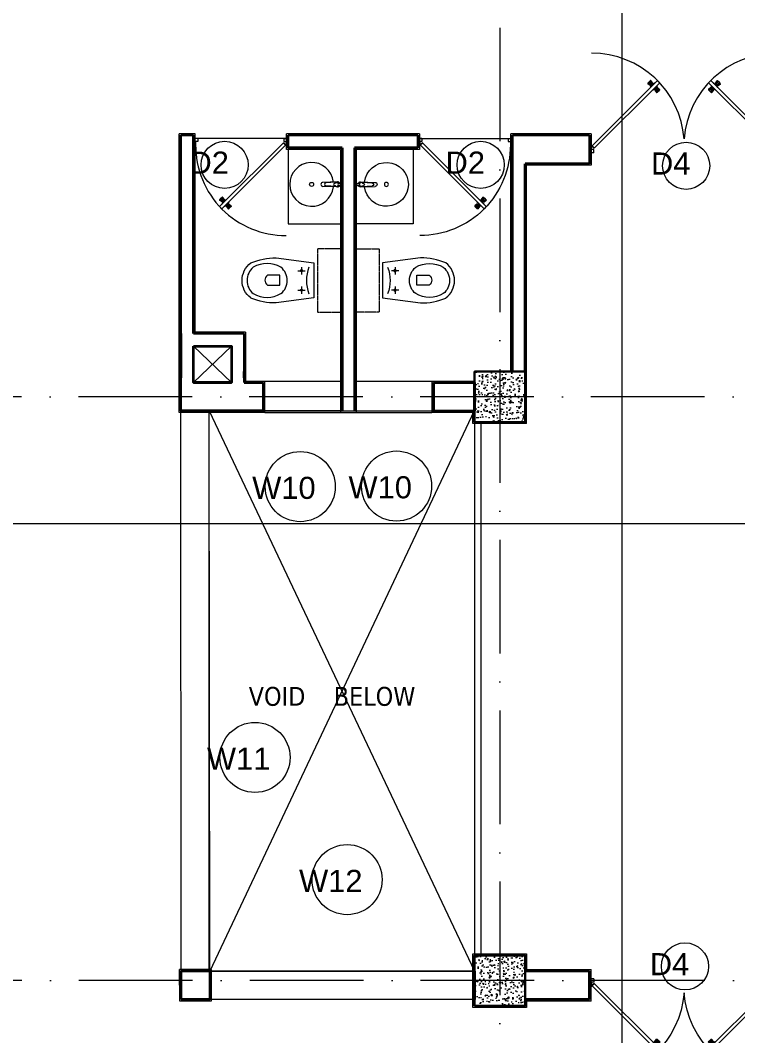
# Model space of a CAD drawing. Header units: inches. Extents: x 10755 to 33653, y -10992 to 10708.
# Drawn here: x 17007 to 17234.3, y 6649.4 to 6971.1 of the extents above; entities that cross this region are included whole.
import ezdxf

# ---------------------------------------------------------------- set-up
doc = ezdxf.new("R2010")
doc.units = ezdxf.units.IN
doc.header["$MEASUREMENT"] = 0
doc.linetypes.add('ACAD_ISO10W100', pattern=[18, 12, -3, 0, -3])
doc.linetypes.add('SA-WC-P$0$HIDDEN', pattern=[2.25, 1.5, -0.75])
for name, color, linetype, lineweight in [('centerline', 9, 'ACAD_ISO10W100', 5), ('col', 1, 'Continuous', 30), ('dim', 6, 'Continuous', 13), ('dimension inter - 8', 6, 'Continuous', 13), ('DIMINSION', 5, 'Continuous', 15), ('door', 15, 'Continuous', 18), ('hatch 2', 8, 'Continuous', 13), ('hatch- rcc', 252, 'Continuous', 5), ('hatch1', 9, 'Continuous', 5), ('L1 furnitures', 252, 'Continuous', 9), ('PLASTER', 50, 'Continuous', 9), ('PUERTAS', 7, 'Continuous', 0), ('railing', 33, 'Continuous', 15), ('SECTION LINE1', 6, 'Continuous', 18), ('sill line', 21, 'Continuous', 20), ('title text 1', 113, 'Continuous', 25), ('wall', 1, 'Continuous', 35)]:
    doc.layers.add(name, color=color, linetype=linetype, lineweight=lineweight)
doc.layers.get('dimension inter - 8').off()
doc.layers.get('DIMINSION').off()
doc.styles.add('Prajwal', font='stylu.ttf', dxfattribs={"height": 9})
doc.styles.get("Standard").update_dxf_attribs({"font": 'arial.ttf'})
doc.dimstyles.new('S8', dxfattribs={"dimscale": 8, "dimtxt": 1, "dimasz": 0.5, "dimexe": 0.5, "dimexo": 0.5, "dimgap": 0.25, "dimtad": 1, "dimzin": 3, "dimdsep": 46, "dimlunit": 4, "dimtxsty": 'Standard', "dimblk": 'ARCHTICK', "dimcen": 0, "dimclrd": 256, "dimclre": 256, "dimclrt": 6, "dimadec": 0, "dimazin": 0, "dimtfac": 0.5, "dimtix": 1, "dimtmove": 1, "dimatfit": 3, "dimfxl": 0.5, "dimfxlon": 1, "dimfrac": 1, "dimtolj": 1, "dimtzin": 0, "dimarcsym": 1})

# ---------------------------------------------------------------- blocks, each defined once
blk = doc.blocks.new('EWEWRTT')
at = {"layer": 'centerline', "ltscale": 3}
for p, q in [((176494.85, -3623.75), (176494.85, -4988.85)), ((176830.19, -4119.4), (176184.84, -4119.4)), ((176830.31, -4304.4), (176184.95, -4304.4))]:
    blk.add_line(p, q, dxfattribs=at)
blk = doc.blocks.new('WEQQWQW')
at = {"layer": 'SECTION LINE1', "linetype": 'Continuous', "ltscale": 30}
blk.add_line((177367.99, -4560.95), (177367.99, -3517.55), dxfattribs=at)
blk = doc.blocks.new('ERWEWRTRT')
at = {"layer": 'SECTION LINE1', "linetype": 'Continuous', "ltscale": 30}
blk.add_line((176971.92, -4159.5), (177670.83, -4159.5), dxfattribs=at)
blk = doc.blocks.new('ETERWEWE')
at = {"layer": 'hatch- rcc', "linetype": 'Continuous', "ltscale": 30}
h = blk.add_hatch(dxfattribs=at)
h.set_pattern_fill('AR-CONC', color=256, scale=0.5, style=0)
h.set_pattern_definition([(50, (0, 0), (3.586300913, -0.313760675), [0.375, -4.125]), (355, (0, 0), (-0.69375667, 3.76096067), [0.3, -3.3]), (100.4514445, (0.299, -0.026), (2.89254423, 3.447199955), [0.31870096, -3.50571056]), (46.1842, (0, 1), (5.33620665, -0.8275964), [0.5625, -6.1875]), (96.6356355, (0.4447, 0.931), (4.67330973, 4.870593), [0.47805171, -5.2585688]), (351.184164, (0, 1), (4.67330973, 4.870593), [0.45, -4.95]), (21, (0.5, 0.75), (2.98453526, -2.013094453), [0.375, -4.125]), (326, (0.5, 0.75), (1.21657666, 3.625750225), [0.3, -3.3]), (71.4514447, (0.7487, 0.5822), (4.20111188, 1.612655764), [0.31870095, -3.50571056]), (37.5, (0, 0), (0.060799277, 1.664469269), [0, -3.26, 0, -3.35, 0, -3.3125]), (7.5, (0, 0), (1.315347687, 1.97205856), [0, -1.91, 0, -3.185, 0, -1.2625]), (327.5, (-1.115, 0), (2.669112181, -0.112774359), [0, -1.25, 0, -3.9, 0, -5.175]), (317.5, (-1.615, 0), (2.915930847, 0.50052491), [0, -1.625, 0, -2.59, 0, -3.675])])
h.paths.add_polyline_path([(159423.23, -3794.58), (159439.23, -3794.58), (159439.23, -3778.58), (159423.23, -3778.58)])
at = {"layer": 'col', "linetype": 'Continuous', "ltscale": 30}
blk.add_lwpolyline([(159423.23, -3794.58), (159423.23, -3778.58), (159439.23, -3778.58), (159439.23, -3794.58), (159423.23, -3794.58)], dxfattribs=at)
blk = doc.blocks.new('wewerrr')
at = {"layer": 'DIMINSION', "linetype": 'Continuous'}
for p in [(17063.62, -332.81), (17063.62, -332.81), (17063.62, -517.81), (17063.62, -517.81)]:
    blk.add_blockref('ETERWEWE', p, dxfattribs=at)
blk = doc.blocks.new('AEYRRR')
at = {"layer": 'door', "color": 2}
for p, q in [((190590.62, 10549.99), (190611.32, 10570.69)), ((190612.02, 10569.98), (190591.28, 10549.24)), ((190608.56, 10570.15), (190608.54, 10570.16)), ((190612.02, 10569.98), (190611.32, 10570.69)), ((190627.5, 10569.98), (190628.2, 10570.69)), ((190627.5, 10569.98), (190648.25, 10549.24)), ((190648.9, 10549.99), (190628.2, 10570.69)), ((190630.97, 10570.15), (190630.98, 10570.16)), ((190611.49, 10567.22), (190611.5, 10567.21)), ((190628.04, 10567.22), (190628.03, 10567.21)), ((190589.76, 10549.88), (190589.76, 10547.83)), ((190590.38, 10549.88), (190589.76, 10549.88)), ((190590.38, 10549.13), (190590.38, 10549.92)), ((190590.45, 10549.13), (190590.45, 10549.89)), ((190591.11, 10549.4), (190590.57, 10549.94)), ((190591.16, 10549.45), (190590.6, 10550.01)), ((190648.37, 10549.45), (190648.93, 10550.01)), ((190648.42, 10549.4), (190648.96, 10549.94)), ((190649.08, 10549.13), (190649.08, 10549.89)), ((190649.15, 10549.13), (190649.15, 10549.92)), ((190649.15, 10549.88), (190649.76, 10549.88)), ((190649.76, 10549.88), (190649.76, 10547.83)), ((190591.13, 10547.83), (190589.76, 10547.83)), ((190590.45, 10549.13), (190590.38, 10549.13)), ((190590.45, 10548.86), (190590.45, 10549.13)), ((190591.13, 10548.86), (190590.45, 10548.86)), ((190591.16, 10549.45), (190591.11, 10549.4)), ((190591.28, 10549.24), (190591.11, 10549.4)), ((190591.13, 10547.83), (190591.13, 10548.86)), ((190648.25, 10549.24), (190648.42, 10549.4)), ((190648.37, 10549.45), (190648.42, 10549.4)), ((190648.4, 10547.83), (190648.4, 10548.86)), ((190648.4, 10548.86), (190649.08, 10548.86)), ((190648.4, 10547.83), (190649.76, 10547.83)), ((190649.08, 10548.86), (190649.08, 10549.13)), ((190649.08, 10549.13), (190649.15, 10549.13))]:
    blk.add_line(p, q, dxfattribs=at)
at = {"layer": 'door', "color": 8}
for p, q in [((190609.05, 10569.15), (190608.26, 10569.78)), ((190609.1, 10569.19), (190608.3, 10569.84)), ((190609.2, 10569.29), (190608.43, 10569.96)), ((190608.67, 10570.29), (190608.54, 10570.16)), ((190609.32, 10569.4), (190608.57, 10570.11)), ((190608.67, 10570.29), (190608.8, 10570.42)), ((190608.81, 10570.4), (190608.8, 10570.42)), ((190609.55, 10569.64), (190608.85, 10570.39)), ((190609.67, 10569.76), (190609, 10570.53)), ((190609.77, 10569.86), (190609.12, 10570.66)), ((190609.16, 10568.62), (190609.44, 10569.06)), ((190609.81, 10569.91), (190609.18, 10570.7)), ((190609.38, 10569.17), (190609.28, 10569.26)), ((190609.4, 10569.19), (190609.3, 10569.28)), ((190609.34, 10568.8), (190609.51, 10569.12)), ((190609.44, 10569.23), (190609.35, 10569.33)), ((190609.51, 10569.3), (190609.41, 10569.39)), ((190609.53, 10568.99), (190609.58, 10569.19)), ((190609.66, 10569.45), (190609.57, 10569.55)), ((190609.73, 10569.52), (190609.63, 10569.61)), ((190609.69, 10569.15), (190609.65, 10569.27)), ((190609.77, 10569.56), (190609.68, 10569.66)), ((190609.81, 10569.27), (190609.69, 10569.31)), ((190609.79, 10569.58), (190609.7, 10569.68)), ((190609.97, 10569.43), (190609.77, 10569.38)), ((190610.16, 10569.62), (190609.84, 10569.45)), ((190610.34, 10569.8), (190609.9, 10569.52)), ((190611.14, 10569), (190610.86, 10568.57)), ((190628.39, 10569), (190628.67, 10568.57)), ((190629.19, 10569.8), (190629.62, 10569.52)), ((190629.37, 10569.62), (190629.69, 10569.45)), ((190629.56, 10569.43), (190629.76, 10569.38)), ((190629.71, 10569.91), (190630.35, 10570.7)), ((190629.71, 10569.27), (190629.84, 10569.31)), ((190629.73, 10569.58), (190629.83, 10569.68)), ((190629.76, 10569.86), (190630.41, 10570.66)), ((190629.76, 10569.56), (190629.85, 10569.66)), ((190629.8, 10569.52), (190629.89, 10569.61)), ((190629.84, 10569.15), (190629.87, 10569.27)), ((190629.85, 10569.76), (190630.53, 10570.53)), ((190629.87, 10569.45), (190629.96, 10569.55)), ((190630, 10568.99), (190629.95, 10569.19)), ((190629.97, 10569.64), (190630.68, 10570.39)), ((190630.02, 10569.3), (190630.11, 10569.39)), ((190630.19, 10568.8), (190630.02, 10569.12)), ((190630.09, 10569.23), (190630.18, 10569.33)), ((190630.37, 10568.62), (190630.09, 10569.06)), ((190630.13, 10569.19), (190630.22, 10569.28)), ((190630.15, 10569.17), (190630.25, 10569.26)), ((190630.21, 10569.4), (190630.96, 10570.11)), ((190630.33, 10569.29), (190631.1, 10569.96)), ((190630.42, 10569.19), (190631.23, 10569.84)), ((190630.48, 10569.15), (190631.27, 10569.78)), ((190630.71, 10570.4), (190630.73, 10570.42)), ((190630.86, 10570.29), (190630.73, 10570.42)), ((190630.86, 10570.29), (190630.98, 10570.16)), ((190609.96, 10567.82), (190610.39, 10568.1)), ((190610.14, 10568), (190610.46, 10568.17)), ((190610.33, 10568.19), (190610.53, 10568.24)), ((190610.48, 10568.35), (190610.61, 10568.32)), ((190610.48, 10567.71), (190611.12, 10566.92)), ((190610.51, 10568.04), (190610.6, 10567.94)), ((190610.53, 10568.06), (190610.62, 10567.96)), ((190610.53, 10567.76), (190611.18, 10566.96)), ((190610.57, 10568.1), (190610.67, 10568.01)), ((190610.61, 10568.48), (190610.64, 10568.35)), ((190610.62, 10567.86), (190611.3, 10567.09)), ((190610.64, 10568.17), (190610.73, 10568.08)), ((190610.77, 10568.63), (190610.72, 10568.43)), ((190610.74, 10567.98), (190611.45, 10567.23)), ((190610.96, 10568.82), (190610.79, 10568.5)), ((190610.79, 10568.32), (190610.89, 10568.23)), ((190610.86, 10568.39), (190610.95, 10568.29)), ((190610.9, 10568.43), (190611, 10568.34)), ((190610.92, 10568.45), (190611.02, 10568.36)), ((190610.98, 10568.21), (190611.73, 10567.51)), ((190611.1, 10568.34), (190611.87, 10567.66)), ((190611.2, 10568.43), (190612, 10567.78)), ((190611.25, 10568.48), (190612.04, 10567.84)), ((190611.63, 10567.33), (190611.5, 10567.21)), ((190611.63, 10567.33), (190611.75, 10567.46)), ((190611.74, 10567.47), (190611.75, 10567.46)), ((190628.28, 10568.48), (190627.49, 10567.84)), ((190628.33, 10568.43), (190627.53, 10567.78)), ((190628.43, 10568.34), (190627.65, 10567.66)), ((190627.79, 10567.47), (190627.77, 10567.46)), ((190627.9, 10567.33), (190627.77, 10567.46)), ((190628.55, 10568.21), (190627.8, 10567.51)), ((190627.9, 10567.33), (190628.03, 10567.21)), ((190628.78, 10567.98), (190628.08, 10567.23)), ((190628.9, 10567.86), (190628.22, 10567.09)), ((190629, 10567.76), (190628.35, 10566.96)), ((190629.04, 10567.71), (190628.41, 10566.92)), ((190628.61, 10568.45), (190628.51, 10568.36)), ((190628.63, 10568.43), (190628.53, 10568.34)), ((190628.57, 10568.82), (190628.73, 10568.5)), ((190628.67, 10568.39), (190628.57, 10568.29)), ((190628.74, 10568.32), (190628.64, 10568.23)), ((190628.76, 10568.63), (190628.81, 10568.43)), ((190628.89, 10568.17), (190628.79, 10568.08)), ((190628.96, 10568.1), (190628.86, 10568.01)), ((190628.91, 10568.48), (190628.88, 10568.35)), ((190629, 10568.06), (190628.91, 10567.96)), ((190629.04, 10568.35), (190628.92, 10568.32)), ((190629.02, 10568.04), (190628.93, 10567.94)), ((190629.2, 10568.19), (190629, 10568.24)), ((190629.39, 10568), (190629.07, 10568.17)), ((190629.57, 10567.82), (190629.13, 10568.1))]:
    blk.add_line(p, q, dxfattribs=at)
at = {"layer": 'door', "color": 1}
for p, q in [((190608.28, 10569.82), (190608.71, 10570.25)), ((190608.98, 10569.16), (190608.29, 10569.72)), ((190608.31, 10569.9), (190608.69, 10570.27)), ((190608.33, 10569.87), (190608.31, 10569.9)), ((190609.06, 10570.65), (190608.69, 10570.27)), ((190609.14, 10570.68), (190608.71, 10570.25)), ((190609.09, 10570.63), (190609.06, 10570.65)), ((190609.07, 10569.16), (190609.44, 10569.52)), ((190609.17, 10569.25), (190609.17, 10569.25)), ((190609.8, 10569.98), (190609.24, 10570.67)), ((190609.27, 10569.25), (190609.49, 10569.47)), ((190609.37, 10569.16), (190609.27, 10569.26)), ((190609.36, 10569.15), (190609.59, 10569.37)), ((190609.36, 10569.06), (190609.36, 10569.05)), ((190609.8, 10569.89), (190609.44, 10569.52)), ((190609.71, 10569.69), (190609.49, 10569.47)), ((190609.81, 10569.6), (190609.59, 10569.37)), ((190609.8, 10569.59), (190609.7, 10569.69)), ((190609.71, 10569.79), (190609.71, 10569.79)), ((190609.9, 10569.6), (190609.91, 10569.6)), ((190610.4, 10569.87), (190610, 10569.61)), ((190610, 10569.61), (190610, 10569.61)), ((190610.5, 10569.87), (190610.5, 10569.87)), ((190611.21, 10569.06), (190610.95, 10568.66)), ((190611.2, 10569.16), (190611.21, 10569.16)), ((190628.32, 10569.16), (190628.32, 10569.16)), ((190628.32, 10569.06), (190628.58, 10568.66)), ((190629.02, 10569.87), (190629.03, 10569.87)), ((190629.13, 10569.87), (190629.52, 10569.61)), ((190629.52, 10569.61), (190629.53, 10569.61)), ((190629.63, 10569.6), (190629.62, 10569.6)), ((190629.72, 10569.98), (190630.29, 10570.67)), ((190629.72, 10569.6), (190629.94, 10569.37)), ((190629.73, 10569.89), (190630.09, 10569.52)), ((190629.73, 10569.59), (190629.82, 10569.69)), ((190629.82, 10569.79), (190629.82, 10569.79)), ((190629.82, 10569.69), (190630.04, 10569.47)), ((190630.17, 10569.15), (190629.94, 10569.37)), ((190630.26, 10569.25), (190630.04, 10569.47)), ((190630.45, 10569.16), (190630.09, 10569.52)), ((190630.16, 10569.16), (190630.25, 10569.26)), ((190630.17, 10569.06), (190630.17, 10569.05)), ((190630.36, 10569.25), (190630.36, 10569.25)), ((190630.39, 10570.68), (190630.82, 10570.25)), ((190630.44, 10570.63), (190630.46, 10570.65)), ((190630.46, 10570.65), (190630.84, 10570.27)), ((190630.55, 10569.16), (190631.24, 10569.72)), ((190631.25, 10569.82), (190630.82, 10570.25)), ((190631.22, 10569.9), (190630.84, 10570.27)), ((190631.19, 10569.87), (190631.22, 10569.9)), ((190609.09, 10568.56), (190609.35, 10568.96)), ((190609.09, 10568.46), (190609.09, 10568.46)), ((190609.35, 10568.96), (190609.35, 10568.96)), ((190609.8, 10567.76), (190609.8, 10567.75)), ((190609.9, 10567.75), (190610.3, 10568.01)), ((190610.3, 10568.01), (190610.3, 10568.02)), ((190610.4, 10568.02), (190610.39, 10568.02)), ((190610.49, 10568.02), (190610.71, 10568.25)), ((190610.5, 10567.73), (190610.86, 10568.1)), ((190610.5, 10568.03), (190610.59, 10567.94)), ((190610.5, 10567.64), (190611.06, 10566.95)), ((190610.59, 10567.93), (190610.81, 10568.15)), ((190610.59, 10567.83), (190610.59, 10567.83)), ((190610.94, 10568.47), (190610.71, 10568.25)), ((190611.03, 10568.37), (190610.81, 10568.15)), ((190611.23, 10568.46), (190610.86, 10568.1)), ((190610.93, 10568.46), (190611.02, 10568.37)), ((190610.95, 10568.66), (190610.94, 10568.66)), ((190610.94, 10568.56), (190610.94, 10568.57)), ((190611.13, 10568.37), (190611.13, 10568.37)), ((190611.16, 10566.94), (190611.59, 10567.37)), ((190611.21, 10566.99), (190611.24, 10566.97)), ((190611.24, 10566.97), (190611.61, 10567.35)), ((190611.32, 10568.46), (190612.01, 10567.9)), ((190612.02, 10567.8), (190611.59, 10567.37)), ((190611.99, 10567.72), (190611.61, 10567.35)), ((190611.97, 10567.75), (190611.99, 10567.72)), ((190627.51, 10567.8), (190627.94, 10567.37)), ((190628.21, 10568.46), (190627.52, 10567.9)), ((190627.56, 10567.75), (190627.54, 10567.72)), ((190627.54, 10567.72), (190627.91, 10567.35)), ((190628.29, 10566.97), (190627.91, 10567.35)), ((190628.37, 10566.94), (190627.94, 10567.37)), ((190628.32, 10566.99), (190628.29, 10566.97)), ((190628.3, 10568.46), (190628.66, 10568.1)), ((190628.4, 10568.37), (190628.4, 10568.37)), ((190629.03, 10567.64), (190628.47, 10566.95)), ((190628.6, 10568.46), (190628.5, 10568.37)), ((190628.5, 10568.37), (190628.72, 10568.15)), ((190628.58, 10568.66), (190628.58, 10568.66)), ((190628.58, 10568.56), (190628.59, 10568.57)), ((190628.59, 10568.47), (190628.81, 10568.25)), ((190629.03, 10567.73), (190628.66, 10568.1)), ((190628.94, 10567.93), (190628.72, 10568.15)), ((190629.04, 10568.02), (190628.81, 10568.25)), ((190629.03, 10568.03), (190628.93, 10567.94)), ((190628.93, 10567.83), (190628.94, 10567.83)), ((190629.13, 10568.02), (190629.13, 10568.02)), ((190629.23, 10568.01), (190629.23, 10568.02)), ((190629.63, 10567.75), (190629.23, 10568.01)), ((190629.73, 10567.76), (190629.72, 10567.75)), ((190630.18, 10568.96), (190630.17, 10568.96)), ((190630.44, 10568.56), (190630.18, 10568.96)), ((190630.43, 10568.46), (190630.44, 10568.46))]:
    blk.add_line(p, q, dxfattribs=at)
at = {"layer": 'door', "color": 2}
for centre, radius in [((190590.46, 10550.02), 0.133), ((190590.46, 10550.02), 0.0643), ((190649.06, 10550.02), 0.133), ((190649.06, 10550.02), 0.0643)]:
    blk.add_circle(centre, radius, dxfattribs=at)
at = {"layer": 'door', "color": 8}
for centre, start, end in [((190590.46, 10550.02), 4.2752, 90.0333), ((190649.06, 10550.02), 89.9667, 175.7248)]:
    blk.add_arc(centre, 29.38, start, end, dxfattribs=at)
at = {"layer": 'door', "color": 1}
for centre, start, end in [((190609.02, 10569.21), 231.0764, 315), ((190609.19, 10570.63), 38.9236, 135), ((190609.22, 10569.3), 225, 315), ((190609.41, 10569.1), 135, 219.7428), ((190609.31, 10569.01), 315, 39.7428), ((190609.66, 10569.74), 315, 45), ((190609.75, 10569.94), 315, 38.9236), ((190609.86, 10569.55), 50.2572, 135), ((190609.95, 10569.65), 230.2572, 315), ((190610.45, 10569.82), 45, 135), ((190611.16, 10569.11), 315, 45), ((190628.36, 10569.11), 135, 225), ((190629.08, 10569.82), 45, 135), ((190629.58, 10569.65), 225, 309.7428), ((190629.67, 10569.55), 45, 129.7428), ((190629.78, 10569.94), 141.0764, 225), ((190629.87, 10569.74), 135, 225), ((190630.22, 10569.01), 140.2572, 225), ((190630.12, 10569.1), 320.2572, 45), ((190630.31, 10569.3), 225, 315), ((190630.34, 10570.63), 45, 141.0764), ((190630.5, 10569.21), 225, 308.9236), ((190609.14, 10568.51), 135, 225), ((190609.85, 10567.8), 225, 315), ((190610.35, 10567.97), 50.2572, 135), ((190610.44, 10568.07), 230.2572, 315), ((190610.55, 10567.69), 135, 218.9236), ((190610.64, 10567.88), 135, 225), ((190610.99, 10568.61), 135, 219.7428), ((190610.89, 10568.52), 315, 39.7428), ((190611.08, 10568.32), 45, 135), ((190611.11, 10566.99), 218.9236, 315), ((190611.27, 10568.41), 51.0764, 135), ((190611.97, 10567.85), 315, 51.0764), ((190627.56, 10567.85), 128.9236, 225), ((190628.25, 10568.41), 45, 128.9236), ((190628.42, 10566.99), 225, 321.0764), ((190628.45, 10568.32), 45, 135), ((190628.64, 10568.52), 140.2572, 225), ((190628.53, 10568.61), 320.2572, 45), ((190628.89, 10567.88), 315, 45), ((190628.98, 10567.69), 321.0764, 45), ((190629.09, 10568.07), 225, 309.7428), ((190629.18, 10567.97), 45, 129.7428), ((190629.68, 10567.8), 225, 315), ((190630.39, 10568.51), 315, 45)]:
    blk.add_arc(centre, 0.0684, start, end, dxfattribs=at)
blk = doc.blocks.new('SA-WC-P')
for p, q in [((132.4, 53.1), (132.4, 117.4)), ((164.5, 85.3), (100.3, 85.3)), ((164.5, -85.2), (100.3, -85.2)), ((132.4, -117.4), (132.4, -53.1))]:
    blk.add_line(p, q)
at = {"linetype": 'SA-WC-P$0$HIDDEN', "ltscale": 0.1}
blk.add_lwpolyline([(-224, 277.7), (-224, -277.8), (-8, -277.8), (-8, 277.7)], close=True, dxfattribs=at)
blk.add_lwpolyline([(579.3, 153.6, -0.241084), (654.9, 0, -0.241953), (578.8, -154, -0.112908), (355.2, -198), (22.4, -154), (22.4, 154), (355.2, 198, -0.112605), (578.3, 154.2)], format="xyb")
for points in [[(556.3, -115.8, 0.234777), (610.9, 0, 0.234777), (556.3, 115.8, 0.279946), (313.5, 115.8, 0.234777), (258.9, 0, 0.234777), (313.5, -115.8, 0.279946)], [(432.4, 41), (322.4, 41), (322.4, -47), (432.4, -47, 0.5)]]:
    blk.add_lwpolyline(points, format="xyb", close=True)
for centre in [(132.4, 85.3), (132.4, -85.2)]:
    blk.add_circle(centre, 10.1)
for centre, radius, start, end in [((-236, -0.1), 324.4, 338.80398, 21.22145), ((576, 149.2), 5.5, 53.30244, 66.05626)]:
    blk.add_arc(centre, radius, start, end)
blk = doc.blocks.new('roundsinkwithtap')
for p, q in [((-25, 245), (-20, 102.5)), ((-21.6, 232.5), (-14.9, 129.8)), ((-10, 274.9), (-10, 251.7)), ((0, 284.9), (0, 284.9)), ((10, 274.9), (10, 251.7)), ((21.6, 232.5), (14.9, 129.8)), ((25, 245), (20, 102.5))]:
    blk.add_line(p, q)
for points in [[(-21.6, 232.5, -0.314496), (-9.3, 214.5, 0.366665)], [(21.6, 232.5, 0.314496), (9.3, 214.5, -0.366665)]]:
    blk.add_lwpolyline(points, format="xyb")
blk.add_circle((0, -8.2), 20)
for centre, radius, start, end in [((0, -8.2), 214.5, 96.31583, 83.68417), ((0, 245), 25, 113.57818, 180), ((0, 232.5), 21.6, 0, 180), ((0, 274.9), 10, 90, 180), ((0, 214.5), 9.29, 180, 0), ((0, 274.9), 10, 0, 90), ((0, 245), 25, 0, 66.42182), ((0, 102.5), 20, 180, 0), ((0, 131.3), 15, 185.65507, 354.34493)]:
    blk.add_arc(centre, radius, start, end)
blk = doc.blocks.new('2ft6in')
at = {"layer": 'PUERTAS', "color": 2}
for p, q in [((0.84, 2.1), (21.02, 22.28)), ((21.71, 21.6), (1.47, 1.37)), ((18.33, 21.76), (18.31, 21.77)), ((21.71, 21.6), (21.02, 22.28)), ((21.18, 18.9), (21.2, 18.89)), ((0, 2), (0, 0)), ((0.6, 2), (0, 2)), ((1.33, 0), (0, 0)), ((0.6, 1.26), (0.6, 2.04)), ((0.67, 1.26), (0.6, 1.26)), ((0.67, 1.26), (0.67, 2.01)), ((0.67, 1), (0.67, 1.26)), ((1.33, 1), (0.67, 1)), ((1.31, 1.53), (0.79, 2.06)), ((1.36, 1.58), (0.81, 2.12)), ((1.36, 1.58), (1.31, 1.53)), ((1.47, 1.37), (1.31, 1.53)), ((1.33, 0), (1.33, 1)), ((28.67, 0), (28.67, 1)), ((28.67, 1), (29.33, 1)), ((28.67, 0), (30, 0)), ((29.33, 1), (29.33, 2)), ((29.33, 2), (30, 2)), ((30, 0), (30, 2))]:
    blk.add_line(p, q, dxfattribs=at)
at = {"layer": 'PUERTAS', "color": 8}
for p, q in [((18.81, 20.78), (18.04, 21.4)), ((18.86, 20.83), (18.08, 21.46)), ((18.95, 20.92), (18.2, 21.58)), ((18.44, 21.9), (18.31, 21.77)), ((19.07, 21.03), (18.34, 21.72)), ((18.44, 21.9), (18.56, 22.02)), ((18.58, 22.01), (18.56, 22.02)), ((19.3, 21.26), (18.61, 22)), ((19.42, 21.38), (18.75, 22.14)), ((19.51, 21.48), (18.88, 22.26)), ((18.91, 20.27), (19.19, 20.69)), ((19.55, 21.53), (18.93, 22.3)), ((19.13, 20.8), (19.03, 20.9)), ((19.15, 20.82), (19.05, 20.92)), ((19.09, 20.44), (19.25, 20.76)), ((19.19, 20.87), (19.1, 20.96)), ((19.25, 20.93), (19.16, 21.02)), ((19.28, 20.63), (19.32, 20.83)), ((19.4, 21.08), (19.31, 21.17)), ((19.47, 21.15), (19.38, 21.24)), ((19.43, 20.78), (19.4, 20.9)), ((19.51, 21.19), (19.42, 21.28)), ((19.55, 20.91), (19.43, 20.94)), ((19.53, 21.21), (19.44, 21.3)), ((19.7, 21.06), (19.51, 21.01)), ((19.89, 21.24), (19.58, 21.08)), ((20.07, 21.42), (19.64, 21.15)), ((19.69, 19.49), (20.12, 19.76)), ((19.87, 19.67), (20.18, 19.83)), ((20.06, 19.85), (20.25, 19.9)), ((20.21, 20), (20.33, 19.97)), ((20.21, 19.38), (20.83, 18.61)), ((20.23, 19.7), (20.32, 19.61)), ((20.25, 19.72), (20.34, 19.63)), ((20.25, 19.43), (20.88, 18.65)), ((20.29, 19.76), (20.38, 19.67)), ((20.33, 20.13), (20.36, 20.01)), ((20.34, 19.53), (21, 18.77)), ((20.36, 19.83), (20.45, 19.74)), ((20.48, 20.28), (20.44, 20.08)), ((20.46, 19.64), (21.14, 18.91)), ((20.5, 19.98), (20.6, 19.89)), ((20.67, 20.47), (20.51, 20.15)), ((20.85, 20.64), (20.57, 20.22)), ((20.57, 20.04), (20.66, 19.95)), ((20.61, 20.09), (20.7, 19.99)), ((20.63, 20.11), (20.72, 20.01)), ((20.69, 19.87), (21.42, 19.19)), ((20.81, 19.99), (21.56, 19.33)), ((20.9, 20.08), (21.68, 19.45)), ((20.95, 20.13), (21.72, 19.51)), ((21.32, 19.01), (21.2, 18.89)), ((21.32, 19.01), (21.44, 19.14)), ((21.43, 19.15), (21.44, 19.14)), ((0, 0), (30, 0))]:
    blk.add_line(p, q, dxfattribs=at)
at = {"layer": 'PUERTAS', "color": 1}
for p, q in [((18.06, 21.44), (18.48, 21.86)), ((18.74, 20.79), (18.06, 21.34)), ((18.08, 21.51), (18.45, 21.88)), ((18.11, 21.49), (18.08, 21.51)), ((18.82, 22.25), (18.45, 21.88)), ((18.9, 22.28), (18.48, 21.86)), ((18.84, 22.23), (18.82, 22.25)), ((18.83, 20.8), (19.18, 21.15)), ((18.84, 20.21), (19.1, 20.6)), ((18.85, 20.11), (18.84, 20.12)), ((18.92, 20.89), (18.93, 20.88)), ((19.54, 21.59), (18.99, 22.27)), ((19.02, 20.88), (19.24, 21.1)), ((19.12, 20.8), (19.03, 20.89)), ((19.1, 20.7), (19.11, 20.69)), ((19.1, 20.6), (19.1, 20.6)), ((19.11, 20.79), (19.33, 21.01)), ((19.54, 21.5), (19.18, 21.15)), ((19.45, 21.31), (19.24, 21.1)), ((19.55, 21.22), (19.33, 21.01)), ((19.45, 21.41), (19.45, 21.41)), ((19.54, 21.22), (19.45, 21.31)), ((19.53, 19.43), (19.54, 19.42)), ((19.64, 21.23), (19.64, 21.23)), ((19.64, 19.42), (20.02, 19.67)), ((19.74, 21.24), (19.73, 21.23)), ((20.12, 21.49), (19.74, 21.24)), ((20.02, 19.67), (20.03, 19.68)), ((20.12, 19.68), (20.12, 19.68)), ((20.21, 19.69), (20.43, 19.9)), ((20.22, 21.48), (20.22, 21.49)), ((20.22, 19.41), (20.57, 19.76)), ((20.22, 19.69), (20.31, 19.6)), ((20.22, 19.32), (20.76, 18.64)), ((20.31, 19.6), (20.52, 19.81)), ((20.31, 19.5), (20.31, 19.5)), ((20.65, 20.12), (20.43, 19.9)), ((20.74, 20.03), (20.52, 19.81)), ((20.93, 20.11), (20.57, 19.76)), ((20.64, 20.11), (20.73, 20.02)), ((20.66, 20.31), (20.65, 20.31)), ((20.65, 20.21), (20.65, 20.22)), ((20.91, 20.7), (20.66, 20.31)), ((20.84, 20.02), (20.83, 20.03)), ((20.91, 20.8), (20.91, 20.79)), ((21.02, 20.12), (21.7, 19.57)), ((21.7, 19.47), (21.28, 19.05)), ((21.67, 19.4), (21.31, 19.03)), ((21.65, 19.42), (21.67, 19.4)), ((20.86, 18.63), (21.28, 19.05)), ((20.91, 18.68), (20.94, 18.66)), ((20.94, 18.66), (21.31, 19.03))]:
    blk.add_line(p, q, dxfattribs=at)
at = {"layer": 'PUERTAS', "color": 2}
for radius in [0.129, 0.0627]:
    blk.add_circle((0.68, 2.14), radius, dxfattribs=at)
at = {"layer": 'PUERTAS', "color": 8}
blk.add_arc((0.68, 2.14), 28.65, 359.7285, 90.0333, dxfattribs=at)
at = {"layer": 'PUERTAS', "color": 1}
for centre, start, end in [((18.78, 20.84), 231.0764, 315), ((18.89, 20.16), 135, 225), ((18.94, 22.23), 38.9236, 135), ((18.97, 20.93), 225, 315), ((19.16, 20.74), 135, 219.7428), ((19.06, 20.65), 315, 39.7428), ((19.4, 21.36), 315, 45), ((19.49, 21.55), 315, 38.9236), ((19.59, 19.47), 225, 315), ((19.6, 21.18), 50.2572, 135), ((19.68, 21.28), 230.2572, 315), ((20.07, 19.63), 50.2572, 135), ((20.17, 21.44), 45, 135), ((20.16, 19.73), 230.2572, 315), ((20.27, 19.36), 135, 218.9236), ((20.35, 19.55), 135, 225), ((20.7, 20.26), 135, 219.7428), ((20.6, 20.17), 315, 39.7428), ((20.78, 19.98), 45, 135), ((20.87, 20.75), 315, 45), ((20.98, 20.07), 51.0764, 135), ((21.65, 19.52), 315, 51.0764), ((20.82, 18.68), 218.9236, 315)]:
    blk.add_arc(centre, 0.0667, start, end, dxfattribs=at)
blk = doc.blocks.new('*U38')
at = {"color": 3}
blk.add_blockref('2ft6in', (0, 0), dxfattribs=at)
blk = doc.blocks.new('p2')
at = {"layer": 'PLASTER'}
for p, q in [((17062.36, 6935.17), (17057.36, 6935.17)), ((17057.36, 6846.82), (17057.36, 6935.17)), ((17062.36, 6872.32), (17062.36, 6935.17)), ((17133.43, 6935.17), (17091.36, 6935.17)), ((17091.36, 6930.17), (17091.36, 6935.17)), ((17133.43, 6935.17), (17133.43, 6930.17)), ((17187.79, 6935.17), (17162.4, 6935.17)), ((17162.4, 6859.82), (17162.4, 6935.17)), ((17187.79, 6935.17), (17187.79, 6925.17)), ((17108.4, 6930.17), (17091.36, 6930.17)), ((17108.4, 6930.17), (17108.4, 6846.82)), ((17133.43, 6930.17), (17113.4, 6930.17)), ((17113.4, 6930.17), (17113.4, 6846.82)), ((17187.79, 6925.17), (17167.4, 6925.17)), ((17167.4, 6843.32), (17167.4, 6925.17)), ((17078.36, 6872.32), (17062.36, 6872.32)), ((17078.36, 6872.32), (17078.36, 6856.82)), ((17078.36, 6856.82), (17084.4, 6856.82)), ((17084.4, 6856.82), (17084.4, 6846.82)), ((17137.4, 6856.82), (17150.9, 6856.82)), ((17137.4, 6856.82), (17137.4, 6846.82)), ((17084.4, 6846.82), (17057.36, 6846.82)), ((17108.4, 6846.82), (17113.4, 6846.82)), ((17067.48, 6670.32), (17057.47, 6670.31)), ((17057.48, 6660.32), (17057.47, 6670.31)), ((17067.48, 6670.32), (17067.48, 6660.31)), ((17187.79, 6660.32), (17187.79, 6670.32)), ((17067.48, 6660.31), (17057.48, 6660.32))]:
    blk.add_line(p, q, dxfattribs=at)
for points in [[(17167.4, 6843.32), (17150.4, 6843.31), (17150.4, 6846.82), (17137.4, 6846.82)], [(17187.79, 6660.32), (17167.4, 6660.32), (17167.4, 6658.32), (17150.4, 6658.32), (17150.4, 6675.32), (17167.4, 6675.32), (17167.4, 6670.32), (17187.79, 6670.32)]]:
    blk.add_lwpolyline(points, dxfattribs=at)
blk = doc.blocks.new('_ArchTick')
at = {"color": 0, "const_width": 0.15}
blk.add_lwpolyline([(-0.5, -0.5), (0.5, 0.5)], dxfattribs=at)
blk = doc.blocks.new('*D3627')
at = {"layer": 'Defpoints', "color": 0, "transparency": 16777216}
for p in [(31969.25, 7241.82), (11281.95, 6632.82), (31991.14, 6632.82)]:
    blk.add_point(p, dxfattribs=at)
at = {"layer": 'dim', "lineweight": -2, "transparency": 16777216}
for p, q in [((31987.14, 7241.82), (31995.14, 7241.82)), ((31991.14, 7241.82), (31991.14, 6632.82)), ((31987.14, 6632.82), (31995.14, 6632.82))]:
    blk.add_line(p, q, dxfattribs=at)
at = {"layer": 'dim', "lineweight": -2, "transparency": 16777216, "xscale": 4, "yscale": 4, "zscale": 4}
for p, rotation in [((31991.14, 7241.82), 90), ((31991.14, 6632.82), 270)]:
    blk.add_blockref('_ArchTick', p, dxfattribs=dict(at, rotation=rotation))
at = {"layer": 'dim', "color": 6, "transparency": 16777216, "insert": (31985.05, 6937.32), "char_height": 8, "attachment_point": 5, "rotation": 90}
blk.add_mtext('\\A1;50\'-9"', dxfattribs=at)

msp = doc.modelspace()

# ---------------------------------------------------------------- linework, layer by layer
at = {"layer": 'hatch 2', "ltscale": 30}
for centre, radius in [((17071.712, 6925.299), 7.47), ((17152.844, 6925.299), 7.47), ((17217.928, 6925.02), 7.47), ((17217.928, 6925.02), 7.47), ((17095.679, 6823.353), 11.106), ((17126.186, 6823.538), 11.106), ((17081.341, 6737.555), 11.106), ((17110.524, 6698.817), 11.106), ((17217.557, 6671.327), 7.47)]:
    msp.add_circle(centre, radius, dxfattribs=at)
at = {"layer": 'hatch1', "linetype": 'Continuous', "ltscale": 30}
for p, q in [((17061.857, 6867.819), (17073.857, 6856.319)), ((17073.857, 6867.819), (17061.857, 6856.319)), ((17061.857, 6867.819), (17073.857, 6856.319)), ((17073.857, 6867.819), (17061.857, 6856.319)), ((17066.867, 6847.319), (17150.904, 6669.819)), ((17150.79, 6847.319), (17066.981, 6669.819))]:
    msp.add_line(p, q, dxfattribs=at)
at = {"layer": 'L1 furnitures', "color": 7, "linetype": 'Continuous', "ltscale": 30}
for p, q in [((17091.857, 6930.671), (17091.857, 6906.671)), ((17131.427, 6930.671), (17131.427, 6906.671)), ((17091.857, 6906.671), (17108.904, 6906.67)), ((17131.427, 6906.671), (17112.904, 6906.67))]:
    msp.add_line(p, q, dxfattribs=at)
at = {"layer": 'railing', "linetype": 'Continuous', "ltscale": 30}
for p, q in [((17150.904, 6843.819), (17150.904, 6674.819)), ((17152.904, 6843.819), (17152.904, 6674.819))]:
    msp.add_line(p, q, dxfattribs=at)
at = {"layer": 'sill line', "linetype": 'Continuous', "ltscale": 30}
for p, q in [((17083.904, 6856.819), (17108.904, 6856.819)), ((17112.904, 6856.819), (17137.904, 6856.819)), ((17057.974, 6669.813), (17057.863, 6847.313)), ((17066.984, 6669.819), (17066.865, 6847.319)), ((17108.904, 6847.319), (17083.904, 6847.319)), ((17084.404, 6846.819), (17108.404, 6846.819)), ((17113.404, 6846.819), (17137.404, 6846.819)), ((17066.984, 6669.807), (17150.904, 6669.819)), ((17150.904, 6660.819), (17066.984, 6660.807))]:
    msp.add_line(p, q, dxfattribs=at)
msp.add_lwpolyline([(17066.865, 6847.319), (17150.904, 6847.319), (17150.904, 6669.819), (17066.865, 6669.819)], close=True, dxfattribs=at)
at = {"layer": 'wall', "linetype": 'Continuous', "ltscale": 30}
for p, q in [((17061.857, 6934.671), (17057.857, 6934.671)), ((17057.857, 6856.319), (17057.857, 6934.671)), ((17061.857, 6871.819), (17061.857, 6934.671)), ((17132.927, 6934.671), (17091.857, 6934.671)), ((17091.857, 6930.671), (17091.857, 6934.671)), ((17132.927, 6934.671), (17132.927, 6930.671)), ((17162.904, 6859.819), (17162.904, 6934.671)), ((17187.285, 6934.671), (17162.904, 6934.671)), ((17187.285, 6934.671), (17187.285, 6925.671)), ((17187.285, 6934.671), (17187.285, 6925.671)), ((17108.904, 6930.671), (17091.857, 6930.671)), ((17108.904, 6930.671), (17108.904, 6856.319)), ((17132.927, 6930.671), (17112.904, 6930.671)), ((17112.904, 6930.671), (17112.904, 6856.319)), ((17187.285, 6925.671), (17166.904, 6925.671)), ((17166.904, 6859.819), (17166.904, 6925.671)), ((17057.857, 6871.819), (17057.857, 6857.819)), ((17057.857, 6871.819), (17057.857, 6857.819)), ((17077.857, 6871.819), (17061.857, 6871.819)), ((17077.857, 6871.819), (17061.857, 6871.819)), ((17077.857, 6871.819), (17077.857, 6856.319)), ((17077.857, 6871.819), (17077.857, 6856.319)), ((17061.857, 6856.319), (17061.857, 6867.819)), ((17061.857, 6856.319), (17061.857, 6867.819)), ((17061.857, 6867.819), (17073.857, 6867.819)), ((17061.857, 6856.319), (17061.857, 6867.819)), ((17061.857, 6856.319), (17061.857, 6867.819)), ((17061.857, 6867.819), (17073.857, 6867.819)), ((17073.857, 6867.819), (17073.857, 6856.319)), ((17073.857, 6867.819), (17073.857, 6856.319)), ((17077.857, 6857.819), (17077.857, 6859.819)), ((17077.857, 6857.819), (17077.857, 6859.819)), ((17057.863, 6847.319), (17057.857, 6856.319)), ((17057.867, 6856.319), (17057.857, 6856.319)), ((17061.857, 6856.319), (17073.857, 6856.319)), ((17061.857, 6856.319), (17073.857, 6856.319)), ((17077.857, 6856.319), (17083.904, 6856.319)), ((17083.904, 6856.319), (17083.904, 6847.319)), ((17108.904, 6856.319), (17108.904, 6847.319)), ((17112.904, 6856.319), (17112.904, 6847.319)), ((17137.904, 6856.319), (17150.904, 6856.319)), ((17137.904, 6856.319), (17137.904, 6847.319)), ((17140.904, 6856.319), (17150.904, 6856.319)), ((17150.904, 6847.319), (17150.898, 6856.324)), ((17150.908, 6856.324), (17150.898, 6856.324)), ((17150.904, 6856.319), (17150.904, 6847.319)), ((17150.904, 6856.319), (17150.904, 6847.319)), ((17150.904, 6856.319), (17150.904, 6847.319)), ((17083.904, 6847.319), (17057.863, 6847.319)), ((17137.904, 6847.319), (17150.904, 6847.319)), ((17137.904, 6847.319), (17150.904, 6847.319)), ((17150.904, 6843.819), (17150.902, 6847.319)), ((17066.981, 6669.819), (17057.974, 6669.813)), ((17057.98, 6660.819), (17057.974, 6669.813)), ((17066.984, 6669.807), (17066.984, 6669.819)), ((17066.984, 6669.807), (17066.984, 6660.807)), ((17150.904, 6669.819), (17150.904, 6660.819)), ((17187.285, 6669.819), (17166.904, 6669.819)), ((17187.285, 6669.819), (17166.904, 6669.819)), ((17187.285, 6660.819), (17187.285, 6669.819)), ((17066.984, 6660.807), (17057.98, 6660.819)), ((17187.285, 6660.819), (17166.904, 6660.819))]:
    msp.add_line(p, q, dxfattribs=at)
msp.add_lwpolyline([(17061.857, 6867.819), (17073.857, 6867.819), (17073.857, 6856.319), (17061.857, 6856.319)], close=True, dxfattribs=at)

# ---------------------------------------------------------------- block references
at = {"layer": 'dimension inter - 8'}
msp.add_blockref('p2', (0, 0), dxfattribs=at)
at = {"layer": 'DIMINSION', "linetype": 'Continuous'}
msp.add_blockref('ETERWEWE', (-142272.327, 10638.401), dxfattribs=at)
at = {"layer": 'door', "color": 7, "extrusion": (0, 0, -1), "xscale": -1, "zscale": -1, "rotation": 180}
msp.add_blockref('*U38', (-17091.857, 6933.669), dxfattribs=at)
at = {"layer": 'door', "color": 7, "extrusion": (0, 0, -1), "zscale": -1, "rotation": 180}
msp.add_blockref('*U38', (-17132.904, 6933.669), dxfattribs=at)
at = {"layer": 'L1 furnitures', "color": 7, "linetype": 'Continuous', "ltscale": 30, "extrusion": (0, 0, -1)}
for name, p, xscale, yscale, zscale, rotation in [('roundsinkwithtap', (-17099.544, 6919.111), -0.03239999996731192, 0.03239999999459542, -0.03239999996731192, 90.00001646939904), ('roundsinkwithtap', (-17122.712, 6919.111), 0.03239999996731192, 0.03239999996731192, -0.03240000000002358, 269.999983530601), ('SA-WC-P', (-17100.838, 6888.67), -0.03600000002188608, 0.03599999999278225, -0.03600000002188608, 180), ('SA-WC-P', (-17120.97, 6888.67), 0.03600000002188608, 0.03600000002188608, -0.0360000000000262, 180)]:
    msp.add_blockref(name, p, dxfattribs=dict(at, xscale=xscale, yscale=yscale, zscale=zscale, rotation=rotation))
at = {"layer": 'wall', "linetype": 'Continuous'}
for name, p in [('WEQQWQW', (-160170.367, 10971.215)), ('wewerrr', (-159335.945, 10971.215))]:
    msp.add_blockref(name, p, dxfattribs=at)
at = {"layer": 'wall', "linetype": 'Continuous', "ltscale": 30}
msp.add_blockref('EWEWRTT', (-159335.945, 10971.215), dxfattribs=at)
at = {"layer": 'wall'}
msp.add_blockref('AEYRRR', (-173402.478, -3618.689), dxfattribs=at)
msp.add_blockref('AEYRRR', (-173402.478, -3618.689), dxfattribs=at)
at = {"layer": 'wall', "linetype": 'Continuous', "xscale": -1, "rotation": 180}
msp.add_blockref('ERWEWRTRT', (-160158.047, 2652.205), dxfattribs=at)
at = {"layer": 'wall', "xscale": -1, "rotation": 180}
msp.add_blockref('AEYRRR', (-173402.478, 17215.204), dxfattribs=at)

# ---------------------------------------------------------------- texts
at = {"layer": 'title text 1', "char_height": 7, "width": 6.48014975013211e-13, "attachment_point": 1, "rotation": 359.95632, "style": 'Prajwal'}
for s, insert in [('\\pi-5.632;{\\fArial|b0|i0|c0|p34;D2}', (17066.207, 6929.515)), ('\\pi-5.632;{\\fArial|b0|i0|c0|p34;D2}', (17147.34, 6929.515)), ('\\pi-5.632;{\\fArial|b0|i0|c0|p34;D4}', (17212.424, 6929.236)), ('\\pi-5.632;{\\fArial|b0|i0|c0|p34;D4}', (17212.424, 6929.236)), ('\\pxi-0.80457;{\\fArial|b0|i0|c0|p34;W10}', (17086.085, 6826.471)), ('\\pxi-0.80457;{\\fArial|b0|i0|c0|p34;W10}', (17116.592, 6826.656)), ('\\pxi-0.80457;{\\fArial|b0|i0|c0|p34;W11}', (17071.747, 6740.673)), ('\\pxi-0.80457;{\\fArial|b0|i0|c0|p34;W12}', (17100.929, 6701.934)), ('\\pi-5.632;{\\fArial|b0|i0|c0|p34;D4}', (17212.052, 6675.543))]:
    msp.add_mtext(s, dxfattribs=dict(at, insert=insert))
at = {"layer": 'title text 1', "color": 7, "insert": (17084.306, 6753.785), "char_height": 6, "width": 78.30615, "attachment_point": 7, "style": 'Prajwal'}
msp.add_mtext('\\pi-4.964;{\\fTahoma|b0|i0|c0|p34;VOID    BELOW}', dxfattribs=at)

# ---------------------------------------------------------------- dimensions: what is measured, and where the dimension line sits
at = {"layer": 'dim'}
dim = msp.add_linear_dim(base=(31991.136, 6632.82), p1=(31969.254, 7241.819), p2=(11281.953, 6632.82), angle=90, dimstyle='S8', dxfattribs=at)
dim.commit()
dim.dimension.update_dxf_attribs({"geometry": '*D3627', "text_midpoint": (31985.051, 6937.319)})

doc.saveas('drawing.dxf')
